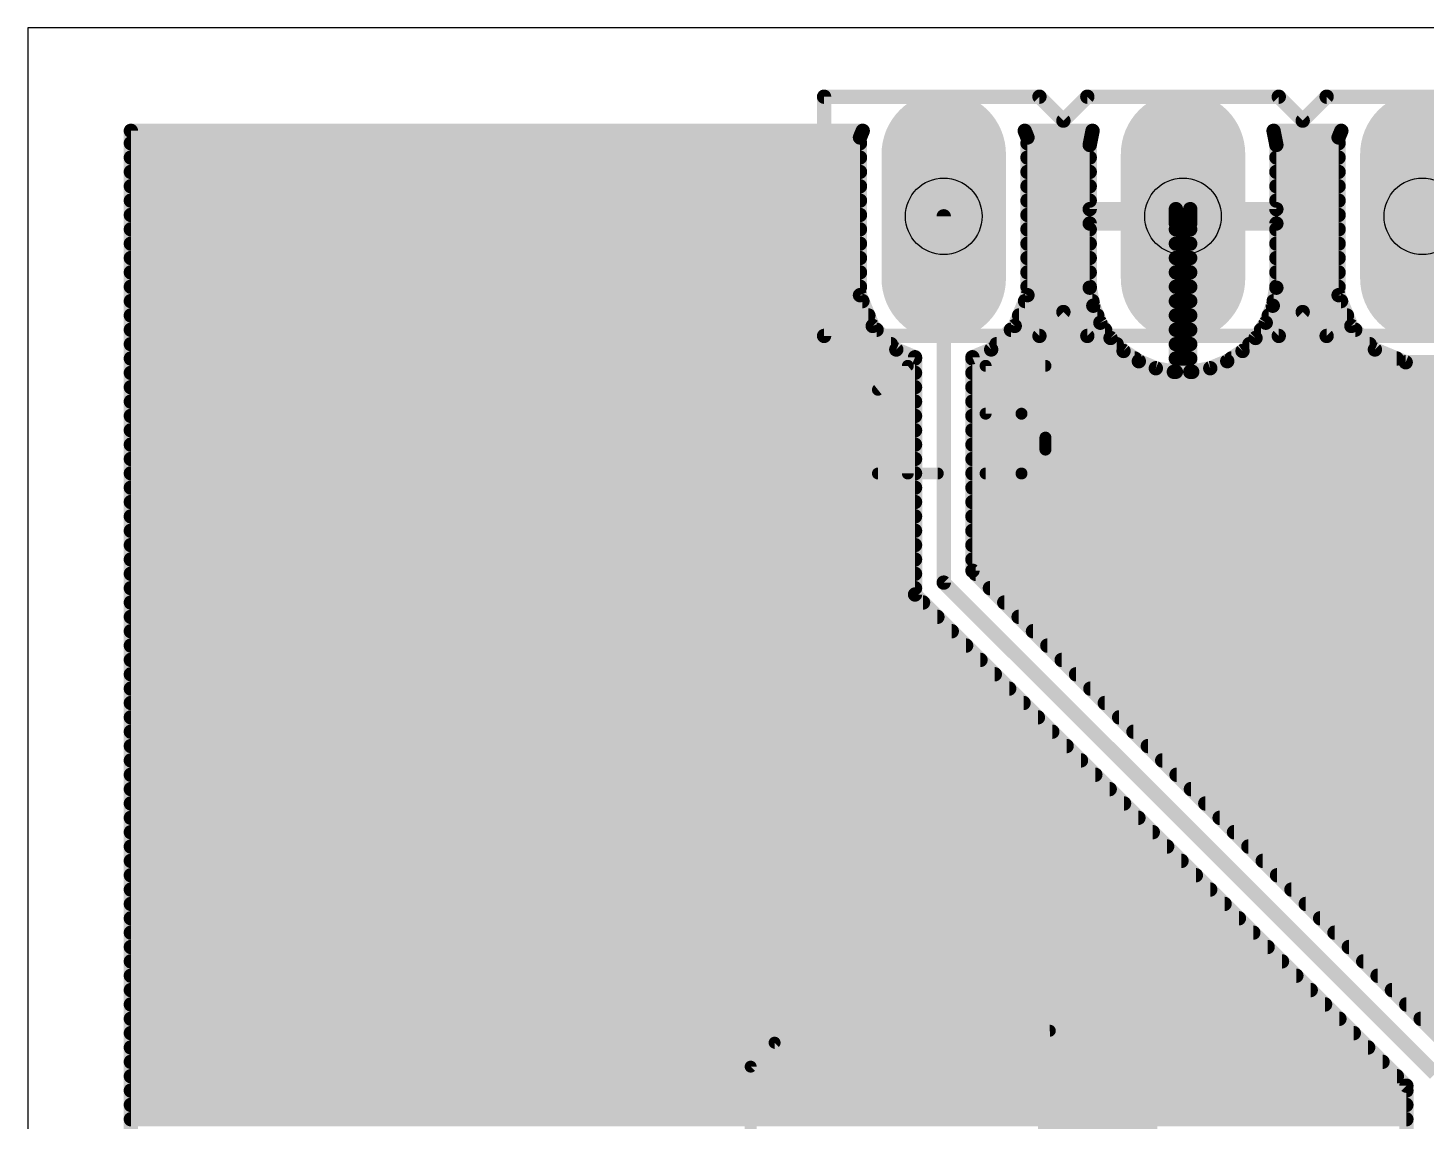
# Model space of a CAD drawing. Extents: x -0.1 to 57, y -0.1 to 41.
# Drawn here: x 0 to 14.84, y 29.39 to 41 of the extents above; entities that cross this region are included whole.
import ezdxf

# ---------------------------------------------------------------- set-up
doc = ezdxf.new("R2010")
doc.units = 0
for name, color, linetype in [('16', 175, 'CONTINUOUS'), ('17', 82, 'CONTINUOUS'), ('20', 30, 'CONTINUOUS'), ('21', 253, 'CONTINUOUS'), ('44', 253, 'CONTINUOUS')]:
    doc.layers.add(name, color=color, linetype=linetype)

# ---------------------------------------------------------------- blocks, each defined once
blk = doc.blocks.new('RECT')
blk.add_solid([(-0.5, -0.5), (0.5, -0.5), (-0.5, 0.5), (0.5, 0.5)])
blk = doc.blocks.new('LONGP100')
at = {"const_width": 1}
blk.add_lwpolyline([(-0.5, 0), (0.5, 0)], dxfattribs=at)
at = {"const_width": 0.5}
for points in [[(-0.5, 0.25, 1), (-0.5, -0.25)], [(0.5, -0.25, 1), (0.5, 0.25)]]:
    blk.add_lwpolyline(points, format="xyb", dxfattribs=at)

msp = doc.modelspace()

# ---------------------------------------------------------------- linework, layer by layer
at = {"layer": '16', "const_width": 0.1524}
for points in [[(1.0922, 1.0929), (1.0922, 39.9078)], [(1.0922, 39.9078), (8.8602, 39.9078)], [(8.8602, 39.9078), (8.831, 39.8372)], [(10.609, 39.8372), (10.5798, 39.9078)], [(10.5798, 39.9078), (11.2992, 39.9078)], [(11.2992, 39.9078), (11.2694, 39.758)], [(13.2506, 39.758), (13.2208, 39.9078)], [(13.2208, 39.9078), (13.9402, 39.9078)], [(13.9402, 39.9078), (13.911, 39.8372)], [(1.0922, 39.7764), (8.831, 39.7764)], [(8.831, 39.8372), (8.831, 38.1628)], [(10.609, 38.1628), (10.609, 39.8372)], [(10.609, 39.7764), (11.2731, 39.7764)], [(11.2694, 39.758), (11.2694, 39.0762)], [(13.2469, 39.7764), (13.911, 39.7764)], [(13.2506, 39.0762), (13.2506, 39.758)], [(13.911, 39.8372), (13.911, 38.1628)], [(1.0922, 39.624), (8.831, 39.624)], [(10.609, 39.624), (11.2694, 39.624)], [(13.2506, 39.624), (13.911, 39.624)], [(1.0922, 39.4716), (8.831, 39.4716)], [(10.609, 39.4716), (11.2694, 39.4716)], [(13.2506, 39.4716), (13.911, 39.4716)], [(1.0922, 39.3192), (8.831, 39.3192)], [(10.609, 39.3192), (11.2694, 39.3192)], [(13.2506, 39.3192), (13.911, 39.3192)], [(1.0922, 39.1668), (8.831, 39.1668)], [(10.609, 39.1668), (11.2694, 39.1668)], [(13.2506, 39.1668), (13.911, 39.1668)], [(1.0922, 39.0144), (8.831, 39.0144)], [(9.72, 35.111), (9.72, 39)], [(10.609, 39.0144), (12.1838, 39.0144)], [(11.2694, 39.0762), (12.1838, 39.0762)], [(12.1838, 39.0762), (12.1838, 38.9238)], [(12.3362, 38.9238), (12.3362, 39.0762)], [(12.3362, 39.0762), (13.2506, 39.0762)], [(12.3362, 39.0144), (13.911, 39.0144)], [(1.0922, 38.862), (8.831, 38.862)], [(10.609, 38.862), (11.2694, 38.862)], [(12.1838, 38.9238), (11.2694, 38.9238)], [(11.2694, 38.9238), (11.2694, 38.242)], [(12.1838, 37.349), (12.1838, 38.9238)], [(12.1838, 38.9238), (12.3362, 38.9238)], [(12.1838, 38.862), (12.3362, 38.862)], [(12.3362, 38.9238), (12.3362, 37.349)], [(13.2506, 38.9238), (12.3362, 38.9238)], [(13.2506, 38.242), (13.2506, 38.9238)], [(13.2506, 38.862), (13.911, 38.862)], [(1.0922, 38.7096), (8.831, 38.7096)], [(10.609, 38.7096), (11.2694, 38.7096)], [(12.1838, 38.7096), (12.3362, 38.7096)], [(13.2506, 38.7096), (13.911, 38.7096)], [(1.0922, 38.5572), (8.831, 38.5572)], [(10.609, 38.5572), (11.2694, 38.5572)], [(12.1838, 38.5572), (12.3362, 38.5572)], [(13.2506, 38.5572), (13.911, 38.5572)], [(1.0922, 38.4048), (8.831, 38.4048)], [(10.609, 38.4048), (11.2694, 38.4048)], [(12.1838, 38.4048), (12.3362, 38.4048)], [(13.2506, 38.4048), (13.911, 38.4048)], [(1.0922, 38.2524), (8.831, 38.2524)], [(10.609, 38.2524), (11.2694, 38.2524)], [(11.2694, 38.242), (11.3075, 38.0507)], [(12.1838, 38.2524), (12.3362, 38.2524)], [(13.2125, 38.0507), (13.2506, 38.242)], [(13.2506, 38.2524), (13.911, 38.2524)], [(1.0922, 38.1), (8.857, 38.1)], [(8.831, 38.1628), (8.9663, 37.836)], [(10.4737, 37.836), (10.609, 38.1628)], [(10.583, 38.1), (11.2977, 38.1)], [(12.1838, 38.1), (12.3362, 38.1)], [(13.2223, 38.1), (13.937, 38.1)], [(13.911, 38.1628), (14.0463, 37.836)], [(1.0922, 37.9476), (8.9201, 37.9476)], [(10.5199, 37.9476), (11.3502, 37.9476)], [(11.3075, 38.0507), (11.3821, 37.8704)], [(12.1838, 37.9476), (12.3362, 37.9476)], [(13.1379, 37.8704), (13.2125, 38.0507)], [(13.1698, 37.9476), (14.0001, 37.9476)], [(1.0922, 37.7952), (9.0072, 37.7952)], [(8.9663, 37.836), (9.2164, 37.5859)], [(10.2236, 37.5859), (10.4737, 37.836)], [(10.4328, 37.7952), (11.4324, 37.7952)], [(11.3821, 37.8704), (11.4906, 37.7081)], [(12.1838, 37.7952), (12.3362, 37.7952)], [(13.0294, 37.7081), (13.1379, 37.8704)], [(13.0876, 37.7952), (14.0872, 37.7952)], [(14.0463, 37.836), (14.2964, 37.5859)], [(1.0922, 37.6428), (9.1596, 37.6428)], [(10.2804, 37.6428), (11.5559, 37.6428)], [(11.4906, 37.7081), (11.6285, 37.5702)], [(12.1838, 37.6428), (12.3362, 37.6428)], [(12.8915, 37.5702), (13.0294, 37.7081)], [(12.9641, 37.6428), (14.2396, 37.6428)], [(1.0922, 37.4904), (9.4152, 37.4904)], [(9.2164, 37.5859), (9.4152, 37.5036)], [(9.4152, 37.5036), (9.4152, 34.9847)], [(10.0248, 37.5036), (10.2236, 37.5859)], [(10.0248, 35.2373), (10.0248, 37.5036)], [(10.0248, 37.4904), (11.7479, 37.4904)], [(11.6285, 37.5702), (11.7908, 37.4617)], [(12.1838, 37.4904), (12.3362, 37.4904)], [(12.7292, 37.4617), (12.8915, 37.5702)], [(12.7721, 37.4904), (14.5271, 37.4904)], [(14.2964, 37.5859), (14.6232, 37.4506)], [(1.0922, 37.338), (9.4152, 37.338)], [(10.0248, 37.338), (55.9015, 37.338)], [(11.7908, 37.4617), (11.971, 37.3871)], [(11.971, 37.3871), (12.1624, 37.349)], [(12.1624, 37.349), (12.1838, 37.349)], [(12.3362, 37.349), (12.3576, 37.349)], [(12.3576, 37.349), (12.5489, 37.3871)], [(12.5489, 37.3871), (12.7292, 37.4617)], [(14.6232, 37.4506), (14.9768, 37.4506)], [(1.0922, 37.1856), (9.4152, 37.1856)], [(10.0248, 37.1856), (55.9013, 37.1856)], [(1.0922, 37.0332), (9.4152, 37.0332)], [(10.0248, 37.0332), (55.901, 37.0332)], [(1.0922, 36.8808), (9.4152, 36.8808)], [(10.0248, 36.8808), (55.9008, 36.8808)], [(1.0922, 36.7284), (9.4152, 36.7284)], [(10.0248, 36.7284), (55.9005, 36.7284)], [(1.0922, 36.576), (9.4152, 36.576)], [(10.0248, 36.576), (55.9002, 36.576)], [(1.0922, 36.4236), (9.4152, 36.4236)], [(10.0248, 36.4236), (55.9, 36.4236)], [(1.0922, 36.2712), (9.4152, 36.2712)], [(10.0248, 36.2712), (55.8997, 36.2712)], [(1.0922, 36.1188), (9.4152, 36.1188)], [(10.0248, 36.1188), (55.8995, 36.1188)], [(1.0922, 35.9664), (9.4152, 35.9664)], [(10.0248, 35.9664), (55.8992, 35.9664)], [(1.0922, 35.814), (9.4152, 35.814)], [(10.0248, 35.814), (55.8989, 35.814)], [(1.0922, 35.6616), (9.4152, 35.6616)], [(10.0248, 35.6616), (55.8987, 35.6616)], [(1.0922, 35.5092), (9.4152, 35.5092)], [(10.0248, 35.5092), (55.8984, 35.5092)], [(1.0922, 35.3568), (9.4152, 35.3568)], [(10.0248, 35.3568), (55.8982, 35.3568)], [(1.0922, 35.2044), (9.4152, 35.2044)], [(14.9352, 29.8958), (9.72, 35.111)], [(15.24, 30.0221), (10.0248, 35.2373)], [(10.0576, 35.2044), (55.8979, 35.2044)], [(1.0922, 35.052), (9.4152, 35.052)], [(9.4152, 34.9847), (14.6304, 29.7695)], [(10.21, 35.052), (55.8976, 35.052)], [(1.0922, 34.8996), (9.5003, 34.8996)], [(10.3624, 34.8996), (55.8974, 34.8996)], [(1.0922, 34.7472), (9.6527, 34.7472)], [(10.5148, 34.7472), (55.8971, 34.7472)], [(1.0922, 34.5948), (9.8051, 34.5948)], [(10.6672, 34.5948), (55.8969, 34.5948)], [(1.0922, 34.4424), (9.9575, 34.4424)], [(10.8196, 34.4424), (55.8966, 34.4424)], [(1.0922, 34.29), (10.1099, 34.29)], [(10.972, 34.29), (55.8963, 34.29)], [(1.0922, 34.1376), (10.2623, 34.1376)], [(11.1244, 34.1376), (55.8961, 34.1376)], [(1.0922, 33.9852), (10.4147, 33.9852)], [(11.2768, 33.9852), (55.8958, 33.9852)], [(1.0922, 33.8328), (10.5671, 33.8328)], [(11.4292, 33.8328), (55.8956, 33.8328)], [(1.0922, 33.6804), (10.7195, 33.6804)], [(11.5816, 33.6804), (55.8953, 33.6804)], [(1.0922, 33.528), (10.8719, 33.528)], [(11.734, 33.528), (55.895, 33.528)], [(1.0922, 33.3756), (11.0243, 33.3756)], [(11.8864, 33.3756), (55.8948, 33.3756)], [(1.0922, 33.2232), (11.1767, 33.2232)], [(12.0388, 33.2232), (55.8945, 33.2232)], [(1.0922, 33.0708), (11.3291, 33.0708)], [(12.1912, 33.0708), (55.8942, 33.0708)], [(1.0922, 32.9184), (11.4815, 32.9184)], [(12.3436, 32.9184), (37.8073, 32.9184)], [(1.0922, 32.766), (11.6339, 32.766)], [(12.496, 32.766), (37.7752, 32.766)], [(1.0922, 32.6136), (11.7863, 32.6136)], [(12.6484, 32.6136), (37.7953, 32.6136)], [(1.0922, 32.4612), (11.9387, 32.4612)], [(12.8008, 32.4612), (37.8152, 32.4612)], [(1.0922, 32.3088), (12.0911, 32.3088)], [(12.9532, 32.3088), (37.8152, 32.3088)], [(1.0922, 32.1564), (12.2435, 32.1564)], [(13.1056, 32.1564), (37.8152, 32.1564)], [(1.0922, 32.004), (12.3959, 32.004)], [(13.258, 32.004), (37.8152, 32.004)], [(1.0922, 31.8516), (12.5483, 31.8516)], [(13.4104, 31.8516), (37.8152, 31.8516)], [(1.0922, 31.6992), (12.7007, 31.6992)], [(13.5628, 31.6992), (37.8152, 31.6992)], [(1.0922, 31.5468), (12.8531, 31.5468)], [(13.7152, 31.5468), (37.8152, 31.5468)], [(1.0922, 31.3944), (13.0055, 31.3944)], [(13.8676, 31.3944), (37.8152, 31.3944)], [(1.0922, 31.242), (13.1579, 31.242)], [(14.02, 31.242), (37.8152, 31.242)], [(1.0922, 31.0896), (13.3103, 31.0896)], [(14.1724, 31.0896), (37.8152, 31.0896)], [(1.0922, 30.9372), (13.4627, 30.9372)], [(14.3248, 30.9372), (37.8152, 30.9372)], [(1.0922, 30.7848), (13.6151, 30.7848)], [(14.4772, 30.7848), (37.8152, 30.7848)], [(1.0922, 30.6324), (13.7675, 30.6324)], [(14.6296, 30.6324), (37.8152, 30.6324)], [(1.0922, 30.48), (13.9199, 30.48)], [(14.782, 30.48), (37.8152, 30.48)], [(1.0922, 30.3276), (14.0723, 30.3276)], [(1.0922, 30.1752), (14.2247, 30.1752)], [(1.0922, 30.0228), (14.3771, 30.0228)], [(1.0922, 29.8704), (14.5295, 29.8704)], [(14.6304, 29.7695), (14.6304, 25.5517)], [(1.0922, 29.718), (14.6304, 29.718)], [(1.0922, 29.5656), (14.6304, 29.5656)], [(1.0922, 29.4132), (14.6304, 29.4132)]]:
    msp.add_lwpolyline(points, dxfattribs=at)
at = {"layer": '16', "const_width": 0.0762}
for points in [[(1.1303, 39.9078, 1), (1.0541, 39.9078)], [(1.0922, 39.9459, 1), (1.0922, 39.8697)], [(8.8954, 39.8932, 1), (8.825, 39.9224)], [(8.8602, 39.8697, 1), (8.8602, 39.9459)], [(10.615, 39.9224, 1), (10.5446, 39.8932)], [(10.5798, 39.9459, 1), (10.5798, 39.8697)], [(11.3366, 39.9004, 1), (11.2618, 39.9152)], [(11.2992, 39.8697, 1), (11.2992, 39.9459)], [(13.2582, 39.9152, 1), (13.1834, 39.9004)], [(13.2208, 39.9459, 1), (13.2208, 39.8697)], [(13.9754, 39.8932, 1), (13.905, 39.9224)], [(13.9402, 39.8697, 1), (13.9402, 39.9459)], [(1.0922, 39.8145, 1), (1.0922, 39.7383)], [(8.8691, 39.8372, 1), (8.7929, 39.8372)], [(8.7958, 39.8518, 1), (8.8662, 39.8227)], [(8.831, 39.7383, 1), (8.831, 39.8145)], [(10.6471, 39.8372, 1), (10.5709, 39.8372)], [(10.609, 39.8145, 1), (10.609, 39.7383)], [(10.5738, 39.8227, 1), (10.6442, 39.8518)], [(11.3075, 39.758, 1), (11.2313, 39.758)], [(11.232, 39.7654, 1), (11.3068, 39.7505)], [(11.2731, 39.7383, 1), (11.2731, 39.8145)], [(13.2469, 39.8145, 1), (13.2469, 39.7383)], [(13.2887, 39.758, 1), (13.2125, 39.758)], [(13.2132, 39.7505, 1), (13.288, 39.7654)], [(13.9491, 39.8372, 1), (13.8729, 39.8372)], [(13.8758, 39.8518, 1), (13.9462, 39.8227)], [(13.911, 39.7383, 1), (13.911, 39.8145)], [(1.0922, 39.6621, 1), (1.0922, 39.5859)], [(8.831, 39.5859, 1), (8.831, 39.6621)], [(10.609, 39.6621, 1), (10.609, 39.5859)], [(11.2694, 39.5859, 1), (11.2694, 39.6621)], [(13.2506, 39.6621, 1), (13.2506, 39.5859)], [(13.911, 39.5859, 1), (13.911, 39.6621)], [(1.0922, 39.5097, 1), (1.0922, 39.4335)], [(8.831, 39.4335, 1), (8.831, 39.5097)], [(10.609, 39.5097, 1), (10.609, 39.4335)], [(11.2694, 39.4335, 1), (11.2694, 39.5097)], [(13.2506, 39.5097, 1), (13.2506, 39.4335)], [(13.911, 39.4335, 1), (13.911, 39.5097)], [(1.0922, 39.3573, 1), (1.0922, 39.2811)], [(8.831, 39.2811, 1), (8.831, 39.3573)], [(10.609, 39.3573, 1), (10.609, 39.2811)], [(11.2694, 39.2811, 1), (11.2694, 39.3573)], [(13.2506, 39.3573, 1), (13.2506, 39.2811)], [(13.911, 39.2811, 1), (13.911, 39.3573)], [(1.0922, 39.2049, 1), (1.0922, 39.1287)], [(8.831, 39.1287, 1), (8.831, 39.2049)], [(10.609, 39.2049, 1), (10.609, 39.1287)], [(11.2694, 39.1287, 1), (11.2694, 39.2049)], [(13.2506, 39.2049, 1), (13.2506, 39.1287)], [(13.911, 39.1287, 1), (13.911, 39.2049)], [(1.0922, 39.0525, 1), (1.0922, 38.9763)], [(8.831, 38.9763, 1), (8.831, 39.0525)], [(9.7581, 39, 1), (9.6819, 39)], [(10.609, 39.0525, 1), (10.609, 38.9763)], [(11.2694, 39.1143, 1), (11.2694, 39.0381)], [(11.2313, 39.0762, 1), (11.3075, 39.0762)], [(12.2219, 39.0762, 1), (12.1457, 39.0762)], [(12.1838, 39.0381, 1), (12.1838, 39.1143)], [(12.1838, 38.9763, 1), (12.1838, 39.0525)], [(12.3743, 39.0762, 1), (12.2981, 39.0762)], [(12.3362, 39.1143, 1), (12.3362, 39.0381)], [(12.3362, 39.0525, 1), (12.3362, 38.9763)], [(13.2125, 39.0762, 1), (13.2887, 39.0762)], [(13.2506, 39.0381, 1), (13.2506, 39.1143)], [(13.911, 38.9763, 1), (13.911, 39.0525)], [(1.0922, 38.9001, 1), (1.0922, 38.8239)], [(8.831, 38.8239, 1), (8.831, 38.9001)], [(10.609, 38.9001, 1), (10.609, 38.8239)], [(11.2694, 38.9619, 1), (11.2694, 38.8857)], [(11.3075, 38.9238, 1), (11.2313, 38.9238)], [(11.2694, 38.8239, 1), (11.2694, 38.9001)], [(12.2219, 38.9238, 1), (12.1457, 38.9238)], [(12.1838, 38.9619, 1), (12.1838, 38.8857)], [(12.1457, 38.9238, 1), (12.2219, 38.9238)], [(12.1838, 38.9001, 1), (12.1838, 38.8239)], [(12.1838, 38.8857, 1), (12.1838, 38.9619)], [(12.3743, 38.9238, 1), (12.2981, 38.9238)], [(12.3362, 38.9619, 1), (12.3362, 38.8857)], [(12.2981, 38.9238, 1), (12.3743, 38.9238)], [(12.3362, 38.8857, 1), (12.3362, 38.9619)], [(12.3362, 38.8239, 1), (12.3362, 38.9001)], [(13.2887, 38.9238, 1), (13.2125, 38.9238)], [(13.2506, 38.9001, 1), (13.2506, 38.8239)], [(13.2506, 38.8857, 1), (13.2506, 38.9619)], [(13.911, 38.8239, 1), (13.911, 38.9001)], [(1.0922, 38.7477, 1), (1.0922, 38.6715)], [(8.831, 38.6715, 1), (8.831, 38.7477)], [(10.609, 38.7477, 1), (10.609, 38.6715)], [(11.2694, 38.6715, 1), (11.2694, 38.7477)], [(12.1838, 38.7477, 1), (12.1838, 38.6715)], [(12.3362, 38.6715, 1), (12.3362, 38.7477)], [(13.2506, 38.7477, 1), (13.2506, 38.6715)], [(13.911, 38.6715, 1), (13.911, 38.7477)], [(1.0922, 38.5953, 1), (1.0922, 38.5191)], [(8.831, 38.5191, 1), (8.831, 38.5953)], [(10.609, 38.5953, 1), (10.609, 38.5191)], [(11.2694, 38.5191, 1), (11.2694, 38.5953)], [(12.1838, 38.5953, 1), (12.1838, 38.5191)], [(12.3362, 38.5191, 1), (12.3362, 38.5953)], [(13.2506, 38.5953, 1), (13.2506, 38.5191)], [(13.911, 38.5191, 1), (13.911, 38.5953)], [(1.0922, 38.4429, 1), (1.0922, 38.3667)], [(8.831, 38.3667, 1), (8.831, 38.4429)], [(10.609, 38.4429, 1), (10.609, 38.3667)], [(11.2694, 38.3667, 1), (11.2694, 38.4429)], [(12.1838, 38.4429, 1), (12.1838, 38.3667)], [(12.3362, 38.3667, 1), (12.3362, 38.4429)], [(13.2506, 38.4429, 1), (13.2506, 38.3667)], [(13.911, 38.3667, 1), (13.911, 38.4429)], [(1.0922, 38.2905, 1), (1.0922, 38.2143)], [(8.831, 38.2143, 1), (8.831, 38.2905)], [(10.609, 38.2905, 1), (10.609, 38.2143)], [(11.3068, 38.2495, 1), (11.232, 38.2346)], [(11.2694, 38.2143, 1), (11.2694, 38.2905)], [(12.1838, 38.2905, 1), (12.1838, 38.2143)], [(12.3362, 38.2143, 1), (12.3362, 38.2905)], [(13.2506, 38.2905, 1), (13.2506, 38.2143)], [(13.288, 38.2346, 1), (13.2132, 38.2495)], [(13.911, 38.2143, 1), (13.911, 38.2905)], [(1.0922, 38.1381, 1), (1.0922, 38.0619)], [(8.8662, 38.1773, 1), (8.7958, 38.1482)], [(8.7929, 38.1628, 1), (8.8691, 38.1628)], [(8.857, 38.0619, 1), (8.857, 38.1381)], [(10.583, 38.1381, 1), (10.583, 38.0619)], [(10.5709, 38.1628, 1), (10.6471, 38.1628)], [(10.6442, 38.1482, 1), (10.5738, 38.1773)], [(11.2313, 38.242, 1), (11.3075, 38.242)], [(11.2977, 38.0619, 1), (11.2977, 38.1381)], [(12.1838, 38.1381, 1), (12.1838, 38.0619)], [(12.3362, 38.0619, 1), (12.3362, 38.1381)], [(13.2223, 38.1381, 1), (13.2223, 38.0619)], [(13.2125, 38.242, 1), (13.2887, 38.242)], [(13.9462, 38.1773, 1), (13.8758, 38.1482)], [(13.8729, 38.1628, 1), (13.9491, 38.1628)], [(13.937, 38.0619, 1), (13.937, 38.1381)], [(1.0922, 37.9857, 1), (1.0922, 37.9095)], [(8.9201, 37.9095, 1), (8.9201, 37.9857)], [(10.5199, 37.9857, 1), (10.5199, 37.9095)], [(11.3427, 38.0652, 1), (11.2723, 38.0361)], [(11.2701, 38.0432, 1), (11.3448, 38.0581)], [(11.3502, 37.9095, 1), (11.3502, 37.9857)], [(12.1838, 37.9857, 1), (12.1838, 37.9095)], [(12.3362, 37.9095, 1), (12.3362, 37.9857)], [(13.1698, 37.9857, 1), (13.1698, 37.9095)], [(13.1752, 38.0581, 1), (13.2499, 38.0432)], [(13.2477, 38.0361, 1), (13.1773, 38.0652)], [(14.0001, 37.9095, 1), (14.0001, 37.9857)], [(1.0922, 37.8333, 1), (1.0922, 37.7571)], [(8.9933, 37.863, 1), (8.9394, 37.8091)], [(8.9311, 37.8214, 1), (9.0015, 37.8506)], [(9.0072, 37.7571, 1), (9.0072, 37.8333)], [(10.4328, 37.8333, 1), (10.4328, 37.7571)], [(10.4385, 37.8506, 1), (10.5089, 37.8214)], [(10.5006, 37.8091, 1), (10.4467, 37.863)], [(11.4138, 37.8915, 1), (11.3505, 37.8492)], [(11.3469, 37.8558, 1), (11.4173, 37.885)], [(11.4324, 37.7571, 1), (11.4324, 37.8333)], [(12.1838, 37.8333, 1), (12.1838, 37.7571)], [(12.3362, 37.7571, 1), (12.3362, 37.8333)], [(13.0876, 37.8333, 1), (13.0876, 37.7571)], [(13.1027, 37.885, 1), (13.1731, 37.8558)], [(13.1695, 37.8492, 1), (13.1062, 37.8915)], [(14.0733, 37.863, 1), (14.0194, 37.8091)], [(14.0111, 37.8214, 1), (14.0815, 37.8506)], [(14.0872, 37.7571, 1), (14.0872, 37.8333)], [(1.0922, 37.6809, 1), (1.0922, 37.6047)], [(9.1596, 37.6047, 1), (9.1596, 37.6809)], [(10.2804, 37.6809, 1), (10.2804, 37.6047)], [(11.5175, 37.7351, 1), (11.4636, 37.6812)], [(11.4589, 37.687, 1), (11.5222, 37.7293)], [(11.5559, 37.6047, 1), (11.5559, 37.6809)], [(12.1838, 37.6809, 1), (12.1838, 37.6047)], [(12.3362, 37.6047, 1), (12.3362, 37.6809)], [(12.9641, 37.6809, 1), (12.9641, 37.6047)], [(12.9978, 37.7293, 1), (13.0611, 37.687)], [(13.0564, 37.6812, 1), (13.0025, 37.7351)], [(14.2396, 37.6047, 1), (14.2396, 37.6809)], [(1.0922, 37.5285, 1), (1.0922, 37.4523)], [(9.231, 37.6211, 1), (9.2018, 37.5507)], [(9.1895, 37.559, 1), (9.2434, 37.6129)], [(9.4533, 37.5036, 1), (9.3771, 37.5036)], [(9.4006, 37.4684, 1), (9.4298, 37.5388)], [(9.4152, 37.4523, 1), (9.4152, 37.5285)], [(10.0629, 37.5036, 1), (9.9867, 37.5036)], [(10.0102, 37.5388, 1), (10.0394, 37.4684)], [(10.0248, 37.5285, 1), (10.0248, 37.4523)], [(10.1966, 37.6129, 1), (10.2505, 37.559)], [(10.2382, 37.5507, 1), (10.209, 37.6211)], [(11.6497, 37.6018, 1), (11.6074, 37.5385)], [(11.6016, 37.5432, 1), (11.6555, 37.5971)], [(11.7479, 37.4523, 1), (11.7479, 37.5285)], [(12.1838, 37.5285, 1), (12.1838, 37.4523)], [(12.3362, 37.4523, 1), (12.3362, 37.5285)], [(12.7721, 37.5285, 1), (12.7721, 37.4523)], [(12.8645, 37.5971, 1), (12.9184, 37.5432)], [(12.9126, 37.5385, 1), (12.8703, 37.6018)], [(14.311, 37.6211, 1), (14.2818, 37.5507)], [(14.2695, 37.559, 1), (14.3234, 37.6129)], [(14.5271, 37.4523, 1), (14.5271, 37.5285)], [(1.0922, 37.3761, 1), (1.0922, 37.2999)], [(9.4152, 37.2999, 1), (9.4152, 37.3761)], [(10.0248, 37.3761, 1), (10.0248, 37.2999)], [(11.8054, 37.4969, 1), (11.7762, 37.4265)], [(11.7696, 37.4301, 1), (11.8119, 37.4934)], [(11.9785, 37.4244, 1), (11.9636, 37.3497)], [(11.9565, 37.3519, 1), (11.9856, 37.4223)], [(12.1624, 37.3871, 1), (12.1624, 37.3109)], [(12.155, 37.3116, 1), (12.1699, 37.3864)], [(12.1838, 37.3109, 1), (12.1838, 37.3871)], [(12.3362, 37.3871, 1), (12.3362, 37.3109)], [(12.3501, 37.3864, 1), (12.365, 37.3116)], [(12.3576, 37.3109, 1), (12.3576, 37.3871)], [(12.5344, 37.4223, 1), (12.5635, 37.3519)], [(12.5564, 37.3497, 1), (12.5415, 37.4244)], [(12.7081, 37.4934, 1), (12.7504, 37.4301)], [(12.7438, 37.4265, 1), (12.7146, 37.4969)], [(14.6232, 37.4887, 1), (14.6232, 37.4125)], [(14.6086, 37.4154, 1), (14.6377, 37.4858)], [(1.0922, 37.2237, 1), (1.0922, 37.1475)], [(9.4152, 37.1475, 1), (9.4152, 37.2237)], [(10.0248, 37.2237, 1), (10.0248, 37.1475)], [(12.1457, 37.349, 1), (12.2219, 37.349)], [(12.2981, 37.349, 1), (12.3743, 37.349)], [(1.0922, 37.0713, 1), (1.0922, 36.9951)], [(9.4152, 36.9951, 1), (9.4152, 37.0713)], [(10.0248, 37.0713, 1), (10.0248, 36.9951)], [(1.0922, 36.9189, 1), (1.0922, 36.8427)], [(9.4152, 36.8427, 1), (9.4152, 36.9189)], [(10.0248, 36.9189, 1), (10.0248, 36.8427)], [(1.0922, 36.7665, 1), (1.0922, 36.6903)], [(9.4152, 36.6903, 1), (9.4152, 36.7665)], [(10.0248, 36.7665, 1), (10.0248, 36.6903)], [(1.0922, 36.6141, 1), (1.0922, 36.5379)], [(9.4152, 36.5379, 1), (9.4152, 36.6141)], [(10.0248, 36.6141, 1), (10.0248, 36.5379)], [(1.0922, 36.4617, 1), (1.0922, 36.3855)], [(9.4152, 36.3855, 1), (9.4152, 36.4617)], [(10.0248, 36.4617, 1), (10.0248, 36.3855)], [(1.0922, 36.3093, 1), (1.0922, 36.2331)], [(9.4152, 36.2331, 1), (9.4152, 36.3093)], [(10.0248, 36.3093, 1), (10.0248, 36.2331)], [(1.0922, 36.1569, 1), (1.0922, 36.0807)], [(9.4152, 36.0807, 1), (9.4152, 36.1569)], [(10.0248, 36.1569, 1), (10.0248, 36.0807)], [(1.0922, 36.0045, 1), (1.0922, 35.9283)], [(9.4152, 35.9283, 1), (9.4152, 36.0045)], [(10.0248, 36.0045, 1), (10.0248, 35.9283)], [(1.0922, 35.8521, 1), (1.0922, 35.7759)], [(9.4152, 35.7759, 1), (9.4152, 35.8521)], [(10.0248, 35.8521, 1), (10.0248, 35.7759)], [(1.0922, 35.6997, 1), (1.0922, 35.6235)], [(9.4152, 35.6235, 1), (9.4152, 35.6997)], [(10.0248, 35.6997, 1), (10.0248, 35.6235)], [(1.0922, 35.5473, 1), (1.0922, 35.4711)], [(9.4152, 35.4711, 1), (9.4152, 35.5473)], [(10.0248, 35.5473, 1), (10.0248, 35.4711)], [(1.0922, 35.3949, 1), (1.0922, 35.3187)], [(9.4152, 35.3187, 1), (9.4152, 35.3949)], [(10.0248, 35.3949, 1), (10.0248, 35.3187)], [(1.0922, 35.2425, 1), (1.0922, 35.1663)], [(9.4152, 35.1663, 1), (9.4152, 35.2425)], [(9.7469, 35.1379, 1), (9.6931, 35.0841)], [(10.0517, 35.2642, 1), (9.9979, 35.2103)], [(9.9867, 35.2373, 1), (10.0629, 35.2373)], [(10.0576, 35.2425, 1), (10.0576, 35.1663)], [(1.0922, 35.0901, 1), (1.0922, 35.0139)], [(9.4421, 35.0117, 1), (9.3883, 34.9578)], [(9.3771, 34.9847, 1), (9.4533, 34.9847)], [(9.4152, 35.0139, 1), (9.4152, 35.0901)], [(9.6819, 35.111, 1), (9.7581, 35.111)], [(10.21, 35.0901, 1), (10.21, 35.0139)], [(1.0922, 34.9377, 1), (1.0922, 34.8615)], [(9.5003, 34.8615, 1), (9.5003, 34.9377)], [(10.3624, 34.9377, 1), (10.3624, 34.8615)], [(1.0922, 34.7853, 1), (1.0922, 34.7091)], [(9.6527, 34.7091, 1), (9.6527, 34.7853)], [(10.5148, 34.7853, 1), (10.5148, 34.7091)], [(1.0922, 34.6329, 1), (1.0922, 34.5567)], [(9.8051, 34.5567, 1), (9.8051, 34.6329)], [(10.6672, 34.6329, 1), (10.6672, 34.5567)], [(1.0922, 34.4805, 1), (1.0922, 34.4043)], [(9.9575, 34.4043, 1), (9.9575, 34.4805)], [(10.8196, 34.4805, 1), (10.8196, 34.4043)], [(1.0922, 34.3281, 1), (1.0922, 34.2519)], [(10.1099, 34.2519, 1), (10.1099, 34.3281)], [(10.972, 34.3281, 1), (10.972, 34.2519)], [(1.0922, 34.1757, 1), (1.0922, 34.0995)], [(10.2623, 34.0995, 1), (10.2623, 34.1757)], [(11.1244, 34.1757, 1), (11.1244, 34.0995)], [(1.0922, 34.0233, 1), (1.0922, 33.9471)], [(10.4147, 33.9471, 1), (10.4147, 34.0233)], [(11.2768, 34.0233, 1), (11.2768, 33.9471)], [(1.0922, 33.8709, 1), (1.0922, 33.7947)], [(10.5671, 33.7947, 1), (10.5671, 33.8709)], [(11.4292, 33.8709, 1), (11.4292, 33.7947)], [(1.0922, 33.7185, 1), (1.0922, 33.6423)], [(10.7195, 33.6423, 1), (10.7195, 33.7185)], [(11.5816, 33.7185, 1), (11.5816, 33.6423)], [(1.0922, 33.5661, 1), (1.0922, 33.4899)], [(10.8719, 33.4899, 1), (10.8719, 33.5661)], [(11.734, 33.5661, 1), (11.734, 33.4899)], [(1.0922, 33.4137, 1), (1.0922, 33.3375)], [(11.0243, 33.3375, 1), (11.0243, 33.4137)], [(11.8864, 33.4137, 1), (11.8864, 33.3375)], [(1.0922, 33.2613, 1), (1.0922, 33.1851)], [(11.1767, 33.1851, 1), (11.1767, 33.2613)], [(12.0388, 33.2613, 1), (12.0388, 33.1851)], [(1.0922, 33.1089, 1), (1.0922, 33.0327)], [(11.3291, 33.0327, 1), (11.3291, 33.1089)], [(12.1912, 33.1089, 1), (12.1912, 33.0327)], [(1.0922, 32.9565, 1), (1.0922, 32.8803)], [(11.4815, 32.8803, 1), (11.4815, 32.9565)], [(12.3436, 32.9565, 1), (12.3436, 32.8803)], [(1.0922, 32.8041, 1), (1.0922, 32.7279)], [(11.6339, 32.7279, 1), (11.6339, 32.8041)], [(12.496, 32.8041, 1), (12.496, 32.7279)], [(1.0922, 32.6517, 1), (1.0922, 32.5755)], [(11.7863, 32.5755, 1), (11.7863, 32.6517)], [(12.6484, 32.6517, 1), (12.6484, 32.5755)], [(1.0922, 32.4993, 1), (1.0922, 32.4231)], [(11.9387, 32.4231, 1), (11.9387, 32.4993)], [(12.8008, 32.4993, 1), (12.8008, 32.4231)], [(1.0922, 32.3469, 1), (1.0922, 32.2707)], [(12.0911, 32.2707, 1), (12.0911, 32.3469)], [(12.9532, 32.3469, 1), (12.9532, 32.2707)], [(1.0922, 32.1945, 1), (1.0922, 32.1183)], [(12.2435, 32.1183, 1), (12.2435, 32.1945)], [(13.1056, 32.1945, 1), (13.1056, 32.1183)], [(1.0922, 32.0421, 1), (1.0922, 31.9659)], [(12.3959, 31.9659, 1), (12.3959, 32.0421)], [(13.258, 32.0421, 1), (13.258, 31.9659)], [(1.0922, 31.8897, 1), (1.0922, 31.8135)], [(12.5483, 31.8135, 1), (12.5483, 31.8897)], [(13.4104, 31.8897, 1), (13.4104, 31.8135)], [(1.0922, 31.7373, 1), (1.0922, 31.6611)], [(12.7007, 31.6611, 1), (12.7007, 31.7373)], [(13.5628, 31.7373, 1), (13.5628, 31.6611)], [(1.0922, 31.5849, 1), (1.0922, 31.5087)], [(12.8531, 31.5087, 1), (12.8531, 31.5849)], [(13.7152, 31.5849, 1), (13.7152, 31.5087)], [(1.0922, 31.4325, 1), (1.0922, 31.3563)], [(13.0055, 31.3563, 1), (13.0055, 31.4325)], [(13.8676, 31.4325, 1), (13.8676, 31.3563)], [(1.0922, 31.2801, 1), (1.0922, 31.2039)], [(13.1579, 31.2039, 1), (13.1579, 31.2801)], [(14.02, 31.2801, 1), (14.02, 31.2039)], [(1.0922, 31.1277, 1), (1.0922, 31.0515)], [(13.3103, 31.0515, 1), (13.3103, 31.1277)], [(14.1724, 31.1277, 1), (14.1724, 31.0515)], [(1.0922, 30.9753, 1), (1.0922, 30.8991)], [(13.4627, 30.8991, 1), (13.4627, 30.9753)], [(14.3248, 30.9753, 1), (14.3248, 30.8991)], [(1.0922, 30.8229, 1), (1.0922, 30.7467)], [(13.6151, 30.7467, 1), (13.6151, 30.8229)], [(14.4772, 30.8229, 1), (14.4772, 30.7467)], [(1.0922, 30.6705, 1), (1.0922, 30.5943)], [(13.7675, 30.5943, 1), (13.7675, 30.6705)], [(14.6296, 30.6705, 1), (14.6296, 30.5943)], [(1.0922, 30.5181, 1), (1.0922, 30.4419)], [(13.9199, 30.4419, 1), (13.9199, 30.5181)], [(14.782, 30.5181, 1), (14.782, 30.4419)], [(1.0922, 30.3657, 1), (1.0922, 30.2895)], [(14.0723, 30.2895, 1), (14.0723, 30.3657)], [(1.0922, 30.2133, 1), (1.0922, 30.1371)], [(14.2247, 30.1371, 1), (14.2247, 30.2133)], [(1.0922, 30.0609, 1), (1.0922, 29.9847)], [(14.3771, 29.9847, 1), (14.3771, 30.0609)], [(1.0922, 29.9085, 1), (1.0922, 29.8323)], [(14.5295, 29.8323, 1), (14.5295, 29.9085)], [(14.6685, 29.7695, 1), (14.5923, 29.7695)], [(14.6035, 29.7426, 1), (14.6573, 29.7965)], [(1.0922, 29.7561, 1), (1.0922, 29.6799)], [(14.6304, 29.6799, 1), (14.6304, 29.7561)], [(1.0922, 29.6037, 1), (1.0922, 29.5275)], [(14.6304, 29.5275, 1), (14.6304, 29.6037)], [(1.0922, 29.4513, 1), (1.0922, 29.3751)], [(14.6304, 29.3751, 1), (14.6304, 29.4513)]]:
    msp.add_lwpolyline(points, format="xyb", dxfattribs=at)
at = {"layer": '20'}
for p, q in [((57, 41), (0, 41)), ((0, 41), (0, 0))]:
    msp.add_line(p, q, dxfattribs=at)
at = {"layer": '21'}
for points, const_width in [([(8.45, 40.27), (8.45, 37.73)], 0.1524), ([(10.736, 40.27), (8.45, 40.27)], 0.1524), ([(10.99, 40.016), (10.736, 40.27)], 0.1524), ([(11.244, 40.27), (10.99, 40.016)], 0.1524), ([(13.276, 40.27), (11.244, 40.27)], 0.1524), ([(13.53, 40.016), (13.276, 40.27)], 0.1524), ([(13.784, 40.27), (13.53, 40.016)], 0.1524), ([(15.816, 40.27), (13.784, 40.27)], 0.1524), ([(10.736, 37.73), (10.99, 37.984)], 0.1524), ([(10.99, 37.984), (11.244, 37.73)], 0.1524), ([(13.276, 37.73), (13.53, 37.984)], 0.1524), ([(13.53, 37.984), (13.784, 37.73)], 0.1524), ([(8.45, 37.73), (10.736, 37.73)], 0.1524), ([(11.244, 37.73), (13.276, 37.73)], 0.1524), ([(13.784, 37.73), (15.816, 37.73)], 0.1524), ([(9.0215, 37.1585), (9.339, 37.4125)], 0.127), ([(9.339, 37.4125), (9.339, 36.2695)], 0.127), ([(10.1645, 36.9045), (10.1645, 37.4125)], 0.127), ([(10.1645, 37.4125), (10.7995, 37.4125)], 0.127), ([(10.5455, 36.9045), (10.1645, 36.9045)], 0.127), ([(10.7995, 36.5235), (10.7995, 36.6505)], 0.127), ([(9.0215, 36.2695), (9.6565, 36.2695)], 0.127), ([(10.1645, 36.2695), (10.5455, 36.2695)], 0.127), ([(7.9248, 30.226), (7.6708, 29.972)], 0.127), ([(7.9248, 30.226), (10.8458, 30.353)], 0.127), ([(7.6708, 20.574), (7.6708, 29.972)], 0.127)]:
    msp.add_lwpolyline(points, dxfattribs=dict(at, const_width=const_width))
for points, const_width in [([(8.4881, 40.27, 1), (8.4119, 40.27)], 0.0762), ([(8.45, 40.3081, 1), (8.45, 40.2319)], 0.0762), ([(10.7629, 40.2969, 1), (10.7091, 40.2431)], 0.0762), ([(10.736, 40.2319, 1), (10.736, 40.3081)], 0.0762), ([(11.244, 40.3081, 1), (11.244, 40.2319)], 0.0762), ([(11.2709, 40.2431, 1), (11.2171, 40.2969)], 0.0762), ([(13.3029, 40.2969, 1), (13.2491, 40.2431)], 0.0762), ([(13.276, 40.2319, 1), (13.276, 40.3081)], 0.0762), ([(13.784, 40.3081, 1), (13.784, 40.2319)], 0.0762), ([(13.8109, 40.2431, 1), (13.7571, 40.2969)], 0.0762), ([(10.9631, 40.0429, 1), (11.0169, 39.9891)], 0.0762), ([(10.9631, 39.9891, 1), (11.0169, 40.0429)], 0.0762), ([(13.5031, 40.0429, 1), (13.5569, 39.9891)], 0.0762), ([(13.5031, 39.9891, 1), (13.5569, 40.0429)], 0.0762), ([(11.0169, 38.0109, 1), (10.9631, 37.9571)], 0.0762), ([(11.0169, 37.9571, 1), (10.9631, 38.0109)], 0.0762), ([(13.5569, 38.0109, 1), (13.5031, 37.9571)], 0.0762), ([(13.5569, 37.9571, 1), (13.5031, 38.0109)], 0.0762), ([(8.45, 37.7681, 1), (8.45, 37.6919)], 0.0762), ([(8.4119, 37.73, 1), (8.4881, 37.73)], 0.0762), ([(10.7091, 37.7569, 1), (10.7629, 37.7031)], 0.0762), ([(10.736, 37.6919, 1), (10.736, 37.7681)], 0.0762), ([(11.244, 37.7681, 1), (11.244, 37.6919)], 0.0762), ([(11.2171, 37.7031, 1), (11.2709, 37.7569)], 0.0762), ([(13.2491, 37.7569, 1), (13.3029, 37.7031)], 0.0762), ([(13.276, 37.6919, 1), (13.276, 37.7681)], 0.0762), ([(13.784, 37.7681, 1), (13.784, 37.6919)], 0.0762), ([(13.7571, 37.7031, 1), (13.8109, 37.7569)], 0.0762), ([(9.3708, 37.4125, 1), (9.3072, 37.4125)], 0.0635), ([(9.3588, 37.3877, 1), (9.3192, 37.4373)], 0.0635), ([(10.1963, 37.4125, 1), (10.1327, 37.4125)], 0.0635), ([(10.1645, 37.4443, 1), (10.1645, 37.3807)], 0.0635), ([(10.7995, 37.3807, 1), (10.7995, 37.4443)], 0.0635), ([(9.0017, 37.1833, 1), (9.0413, 37.1337)], 0.0635), ([(10.1645, 36.9363, 1), (10.1645, 36.8727)], 0.0635), ([(10.5455, 36.9363, 1), (10.5455, 36.8727)], 0.0635), ([(10.7995, 36.6505, 0.4142), (10.5455, 36.9045)], 0.127), ([(10.5455, 36.8727, 1), (10.5455, 36.9363)], 0.0635), ([(10.1327, 36.9045, 1), (10.1963, 36.9045)], 0.0635), ([(10.8313, 36.6505, 1), (10.7677, 36.6505)], 0.0635), ([(10.7677, 36.6505, 1), (10.8313, 36.6505)], 0.0635), ([(10.5455, 36.2695, 0.4142), (10.7995, 36.5235)], 0.127), ([(10.8313, 36.5235, 1), (10.7677, 36.5235)], 0.0635), ([(10.7677, 36.5235, 1), (10.8313, 36.5235)], 0.0635), ([(9.0215, 36.3013, 1), (9.0215, 36.2377)], 0.0635), ([(9.3072, 36.2695, 1), (9.3708, 36.2695)], 0.0635), ([(9.6565, 36.2377, 1), (9.6565, 36.3013)], 0.0635), ([(10.1645, 36.3013, 1), (10.1645, 36.2377)], 0.0635), ([(10.5455, 36.3013, 1), (10.5455, 36.2377)], 0.0635), ([(10.5455, 36.2377, 1), (10.5455, 36.3013)], 0.0635), ([(7.9234, 30.2577, 1), (7.9262, 30.1943)], 0.0635), ([(7.9473, 30.2035, 1), (7.9023, 30.2485)], 0.0635), ([(10.8472, 30.3213, 1), (10.8444, 30.3847)], 0.0635), ([(7.6483, 29.9945, 1), (7.6933, 29.9495)], 0.0635), ([(7.7026, 29.972, 1), (7.6391, 29.972)], 0.0635), ([(8.2804, 29.5148, 1), (8.2804, 30.0228, 1), (8.2804, 29.5148)], 0.127)]:
    msp.add_lwpolyline(points, format="xyb", dxfattribs=dict(at, const_width=const_width))
at = {"layer": '44'}
for centre in [(9.72, 39), (12.26, 39), (14.8, 39)]:
    msp.add_circle(centre, 0.4064, dxfattribs=at)

# ---------------------------------------------------------------- block references
at = {"layer": '17', "xscale": 1.3208, "yscale": 1.3208, "rotation": 270}
for p in [(9.72, 39), (9.72, 39), (12.26, 39), (12.26, 39), (14.8, 39), (14.8, 39)]:
    msp.add_blockref('LONGP100', p, dxfattribs=at)
at = {"layer": '21', "rotation": 270}
for p, xscale, yscale in [((10.9728, 29.6545), 1.905, 0.508), ((11.6078, 25.273), 10.668, 0.762)]:
    msp.add_blockref('RECT', p, dxfattribs=dict(at, xscale=xscale, yscale=yscale))

doc.saveas('drawing.dxf')
